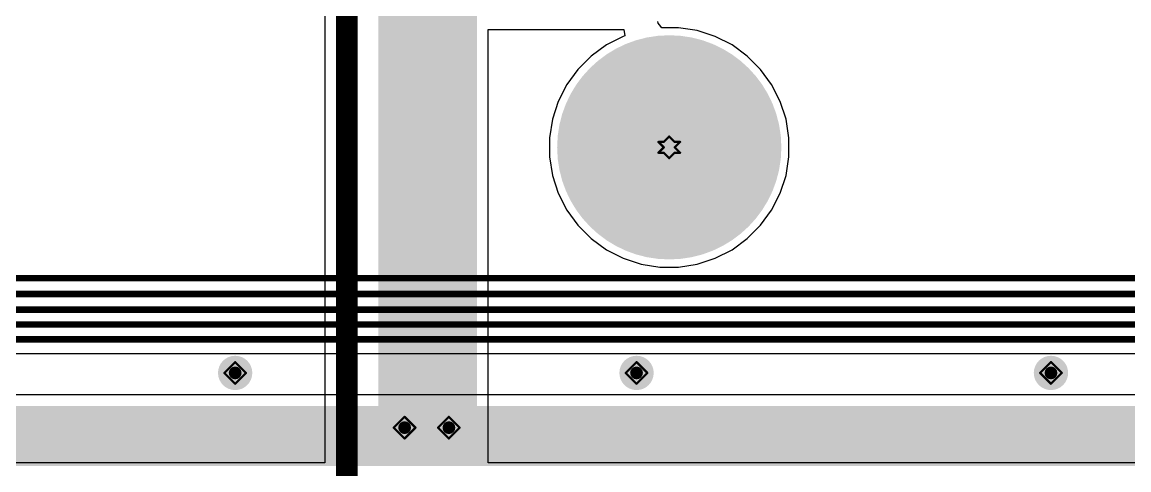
# Model space of a CAD drawing. Header units: inches. Extents: x -31 to 249, y -28 to 261.
# Drawn here: x 53.48 to 79.4, y 3.06 to 13.55 of the extents above; entities that cross this region are included whole.
import ezdxf

# ---------------------------------------------------------------- set-up
doc = ezdxf.new("R2010")
doc.units = ezdxf.units.IN
for name, color, linetype in [('Bottom Layer', 5, 'Continuous'), ('Bottom Solder', 6, 'Continuous'), ('Drill Drawing', 1, 'Continuous'), ('Multi-Layer', 9, 'Continuous'), ('Pad Holes', 156, 'Continuous'), ('Top Layer', 1, 'Continuous'), ('Top Solder', 216, 'Continuous'), ('Via Holes', 16, 'Continuous')]:
    doc.layers.add(name, color=color, linetype=linetype)

# ---------------------------------------------------------------- blocks, each defined once
blk = doc.blocks.new('1_1376430_8_40')
at = {"layer": 'Bottom Layer'}
h = blk.add_hatch(color=5, dxfattribs=at)
edge = h.paths.add_edge_path()
edge.add_arc((1.1, -8.225), 2.625, 0, 360)
at = {"layer": 'Bottom Solder'}
h = blk.add_hatch(color=6, dxfattribs=at)
edge = h.paths.add_edge_path()
edge.add_arc((1.1, -8.225), 2.625, 0, 360)
at = {"layer": 'Multi-Layer'}
h = blk.add_hatch(color=9, dxfattribs=at)
edge = h.paths.add_edge_path()
edge.add_arc((1.1, -8.225), 2.625, 0, 360)
at = {"layer": 'Pad Holes'}
h = blk.add_hatch(color=7, dxfattribs=at)
edge = h.paths.add_edge_path()
edge.add_arc((1.1, -8.225), 1.75, 0, 360)
at = {"layer": 'Top Layer'}
h = blk.add_hatch(color=1, dxfattribs=at)
edge = h.paths.add_edge_path()
edge.add_arc((1.1, -8.225), 2.625, 0, 360)
at = {"layer": 'Top Solder'}
h = blk.add_hatch(color=216, dxfattribs=at)
edge = h.paths.add_edge_path()
edge.add_arc((1.1, -8.225), 2.625, 0, 360)

msp = doc.modelspace()

# ---------------------------------------------------------------- hatches: boundary and pattern name
at = {"layer": 'Bottom Layer'}
h = msp.add_hatch(color=5, dxfattribs=at)
edge = h.paths.add_edge_path()
edge.add_arc((58.471, 5.334), 0.3, 0, 360)
h = msp.add_hatch(color=5, dxfattribs=at)
edge = h.paths.add_edge_path()
edge.add_arc((67.869, 5.334), 0.3, 0, 360)
h = msp.add_hatch(color=5, dxfattribs=at)
edge = h.paths.add_edge_path()
edge.add_arc((77.572, 5.334), 0.3, 0, 360)
msp.add_hatch(color=5, dxfattribs=at).paths.add_polyline_path([(2.592, 3.155), (125.73, 3.155), (125.73, 4.558), (2.592, 4.558)])
h = msp.add_hatch(color=5, dxfattribs=at)
edge = h.paths.add_edge_path()
edge.add_arc((62.439, 4.052), 0.3, 0, 360)
h = msp.add_hatch(color=5, dxfattribs=at)
edge = h.paths.add_edge_path()
edge.add_arc((63.475, 4.052), 0.3, 0, 360)
at = {"layer": 'Bottom Solder'}
h = msp.add_hatch(color=6, dxfattribs=at)
edge = h.paths.add_edge_path()
edge.add_arc((58.471, 5.334), 0.402, 0, 360)
h = msp.add_hatch(color=6, dxfattribs=at)
edge = h.paths.add_edge_path()
edge.add_arc((67.869, 5.334), 0.402, 0, 360)
h = msp.add_hatch(color=6, dxfattribs=at)
edge = h.paths.add_edge_path()
edge.add_arc((77.572, 5.334), 0.402, 0, 360)
h = msp.add_hatch(color=6, dxfattribs=at)
edge = h.paths.add_edge_path()
edge.add_arc((62.439, 4.052), 0.402, 0, 360)
h = msp.add_hatch(color=6, dxfattribs=at)
edge = h.paths.add_edge_path()
edge.add_arc((63.475, 4.052), 0.402, 0, 360)
at = {"layer": 'Top Layer'}
msp.add_hatch(color=1, dxfattribs=at).paths.add_polyline_path([(61.822, 3.231), (64.133, 3.231), (64.133, 14.654), (61.822, 14.654)])
h = msp.add_hatch(color=1, dxfattribs=at)
edge = h.paths.add_edge_path()
edge.add_arc((58.471, 5.334), 0.3, 0, 360)
h = msp.add_hatch(color=1, dxfattribs=at)
edge = h.paths.add_edge_path()
edge.add_arc((67.869, 5.334), 0.3, 0, 360)
h = msp.add_hatch(color=1, dxfattribs=at)
edge = h.paths.add_edge_path()
edge.add_arc((77.572, 5.334), 0.3, 0, 360)
h = msp.add_hatch(color=1, dxfattribs=at)
edge = h.paths.add_edge_path()
edge.add_arc((62.439, 4.052), 0.3, 0, 360)
h = msp.add_hatch(color=1, dxfattribs=at)
edge = h.paths.add_edge_path()
edge.add_arc((63.475, 4.052), 0.3, 0, 360)
at = {"layer": 'Top Solder'}
h = msp.add_hatch(color=216, dxfattribs=at)
edge = h.paths.add_edge_path()
edge.add_arc((58.471, 5.334), 0.402, 0, 360)
h = msp.add_hatch(color=216, dxfattribs=at)
edge = h.paths.add_edge_path()
edge.add_arc((67.869, 5.334), 0.402, 0, 360)
h = msp.add_hatch(color=216, dxfattribs=at)
edge = h.paths.add_edge_path()
edge.add_arc((77.572, 5.334), 0.402, 0, 360)
h = msp.add_hatch(color=216, dxfattribs=at)
edge = h.paths.add_edge_path()
edge.add_arc((62.439, 4.052), 0.402, 0, 360)
h = msp.add_hatch(color=216, dxfattribs=at)
edge = h.paths.add_edge_path()
edge.add_arc((63.475, 4.052), 0.402, 0, 360)
at = {"layer": 'Via Holes'}
h = msp.add_hatch(color=7, dxfattribs=at)
edge = h.paths.add_edge_path()
edge.add_arc((58.471, 5.334), 0.15, 0, 360)
h = msp.add_hatch(color=7, dxfattribs=at)
edge = h.paths.add_edge_path()
edge.add_arc((67.869, 5.334), 0.15, 0, 360)
h = msp.add_hatch(color=7, dxfattribs=at)
edge = h.paths.add_edge_path()
edge.add_arc((77.572, 5.334), 0.15, 0, 360)
h = msp.add_hatch(color=7, dxfattribs=at)
edge = h.paths.add_edge_path()
edge.add_arc((62.439, 4.052), 0.15, 0, 360)
h = msp.add_hatch(color=7, dxfattribs=at)
edge = h.paths.add_edge_path()
edge.add_arc((63.475, 4.052), 0.15, 0, 360)

# ---------------------------------------------------------------- linework, layer by layer
at = {"layer": 'Bottom Layer'}
for p, q in [((18.553, 5.785), (97.44, 5.785)), ((125.73, 4.817), (17.85, 4.817))]:
    msp.add_line(p, q, dxfattribs=at)
for points in [[(19.299, 7.553, 0.152, 0.152, 0), (83.854, 7.553, 0.152, 0.152, 0)], [(19.128, 7.182, 0.152, 0.152, 0), (95.624, 7.182, 0.152, 0.152, 0)], [(18.954, 6.816, 0.152, 0.152, 0), (96.339, 6.816, 0.152, 0.152, 0)], [(18.775, 6.469, 0.152, 0.152, 0), (96.908, 6.469, 0.152, 0.152, 0)], [(18.553, 6.122, 0.152, 0.152, 0), (97.44, 6.122, 0.152, 0.152, 0)]]:
    msp.add_lwpolyline(points, format="xyseb", dxfattribs=at)
at = {"layer": 'Drill Drawing'}
for points in [[(68.508, 10.744, 0.0508, 0.0508, 0), (68.635, 10.871, 0.0508, 0.0508, 0)], [(68.635, 10.871, 0.0508, 0.0508, 0), (68.762, 10.744, 0.0508, 0.0508, 0)], [(68.381, 10.744, 0.0508, 0.0508, 0), (68.508, 10.617, 0.0508, 0.0508, 0)], [(68.381, 10.744, 0.0508, 0.0508, 0), (68.508, 10.744, 0.0508, 0.0508, 0)], [(68.381, 10.49, 0.0508, 0.0508, 0), (68.508, 10.617, 0.0508, 0.0508, 0)], [(68.762, 10.744, 0.0508, 0.0508, 0), (68.889, 10.744, 0.0508, 0.0508, 0)], [(68.762, 10.617, 0.0508, 0.0508, 0), (68.889, 10.744, 0.0508, 0.0508, 0)], [(68.762, 10.617, 0.0508, 0.0508, 0), (68.889, 10.49, 0.0508, 0.0508, 0)], [(68.381, 10.49, 0.0508, 0.0508, 0), (68.508, 10.49, 0.0508, 0.0508, 0)], [(68.508, 10.49, 0.0508, 0.0508, 0), (68.635, 10.363, 0.0508, 0.0508, 0)], [(68.635, 10.363, 0.0508, 0.0508, 0), (68.762, 10.49, 0.0508, 0.0508, 0)], [(68.762, 10.49, 0.0508, 0.0508, 0), (68.889, 10.49, 0.0508, 0.0508, 0)], [(58.217, 5.334, 0.0508, 0.0508, 0), (58.471, 5.588, 0.0508, 0.0508, 0)], [(58.471, 5.588, 0.0508, 0.0508, 0), (58.725, 5.334, 0.0508, 0.0508, 0)], [(67.615, 5.334, 0.0508, 0.0508, 0), (67.869, 5.588, 0.0508, 0.0508, 0)], [(67.869, 5.588, 0.0508, 0.0508, 0), (68.123, 5.334, 0.0508, 0.0508, 0)], [(77.318, 5.334, 0.0508, 0.0508, 0), (77.572, 5.588, 0.0508, 0.0508, 0)], [(77.572, 5.588, 0.0508, 0.0508, 0), (77.826, 5.334, 0.0508, 0.0508, 0)], [(58.217, 5.334, 0.0508, 0.0508, 0), (58.471, 5.08, 0.0508, 0.0508, 0)], [(58.471, 5.08, 0.0508, 0.0508, 0), (58.725, 5.334, 0.0508, 0.0508, 0)], [(67.615, 5.334, 0.0508, 0.0508, 0), (67.869, 5.08, 0.0508, 0.0508, 0)], [(67.869, 5.08, 0.0508, 0.0508, 0), (68.123, 5.334, 0.0508, 0.0508, 0)], [(77.318, 5.334, 0.0508, 0.0508, 0), (77.572, 5.08, 0.0508, 0.0508, 0)], [(77.572, 5.08, 0.0508, 0.0508, 0), (77.826, 5.334, 0.0508, 0.0508, 0)], [(62.185, 4.052, 0.0508, 0.0508, 0), (62.439, 4.306, 0.0508, 0.0508, 0)], [(62.439, 4.306, 0.0508, 0.0508, 0), (62.693, 4.052, 0.0508, 0.0508, 0)], [(63.221, 4.052, 0.0508, 0.0508, 0), (63.475, 4.306, 0.0508, 0.0508, 0)], [(63.475, 4.306, 0.0508, 0.0508, 0), (63.729, 4.052, 0.0508, 0.0508, 0)], [(62.185, 4.052, 0.0508, 0.0508, 0), (62.439, 3.798, 0.0508, 0.0508, 0)], [(62.439, 3.798, 0.0508, 0.0508, 0), (62.693, 4.052, 0.0508, 0.0508, 0)], [(63.221, 4.052, 0.0508, 0.0508, 0), (63.475, 3.798, 0.0508, 0.0508, 0)], [(63.475, 3.798, 0.0508, 0.0508, 0), (63.729, 4.052, 0.0508, 0.0508, 0)]]:
    msp.add_lwpolyline(points, format="xyseb", dxfattribs=at)
for points in [[(68.622, 10.871, 0.0254, 0.0254, 1), (68.648, 10.871, 0.0254, 0.0254, 1)], [(68.622, 10.871, 0.0254, 0.0254, 1), (68.648, 10.871, 0.0254, 0.0254, 1)], [(68.368, 10.744, 0.0254, 0.0254, 1), (68.394, 10.744, 0.0254, 0.0254, 1)], [(68.368, 10.744, 0.0254, 0.0254, 1), (68.394, 10.744, 0.0254, 0.0254, 1)], [(68.495, 10.744, 0.0254, 0.0254, 1), (68.521, 10.744, 0.0254, 0.0254, 1)], [(68.495, 10.744, 0.0254, 0.0254, 1), (68.521, 10.744, 0.0254, 0.0254, 1)], [(68.495, 10.617, 0.0254, 0.0254, 1), (68.521, 10.617, 0.0254, 0.0254, 1)], [(68.495, 10.617, 0.0254, 0.0254, 1), (68.521, 10.617, 0.0254, 0.0254, 1)], [(68.749, 10.744, 0.0254, 0.0254, 1), (68.775, 10.744, 0.0254, 0.0254, 1)], [(68.749, 10.744, 0.0254, 0.0254, 1), (68.775, 10.744, 0.0254, 0.0254, 1)], [(68.749, 10.617, 0.0254, 0.0254, 1), (68.775, 10.617, 0.0254, 0.0254, 1)], [(68.749, 10.617, 0.0254, 0.0254, 1), (68.775, 10.617, 0.0254, 0.0254, 1)], [(68.876, 10.744, 0.0254, 0.0254, 1), (68.902, 10.744, 0.0254, 0.0254, 1)], [(68.876, 10.744, 0.0254, 0.0254, 1), (68.902, 10.744, 0.0254, 0.0254, 1)], [(68.368, 10.49, 0.0254, 0.0254, 1), (68.394, 10.49, 0.0254, 0.0254, 1)], [(68.368, 10.49, 0.0254, 0.0254, 1), (68.394, 10.49, 0.0254, 0.0254, 1)], [(68.495, 10.49, 0.0254, 0.0254, 1), (68.521, 10.49, 0.0254, 0.0254, 1)], [(68.495, 10.49, 0.0254, 0.0254, 1), (68.521, 10.49, 0.0254, 0.0254, 1)], [(68.622, 10.363, 0.0254, 0.0254, 1), (68.648, 10.363, 0.0254, 0.0254, 1)], [(68.622, 10.363, 0.0254, 0.0254, 1), (68.648, 10.363, 0.0254, 0.0254, 1)], [(68.749, 10.49, 0.0254, 0.0254, 1), (68.775, 10.49, 0.0254, 0.0254, 1)], [(68.749, 10.49, 0.0254, 0.0254, 1), (68.775, 10.49, 0.0254, 0.0254, 1)], [(68.876, 10.49, 0.0254, 0.0254, 1), (68.902, 10.49, 0.0254, 0.0254, 1)], [(68.876, 10.49, 0.0254, 0.0254, 1), (68.902, 10.49, 0.0254, 0.0254, 1)], [(58.458, 5.588, 0.0254, 0.0254, 1), (58.483, 5.588, 0.0254, 0.0254, 1)], [(58.458, 5.588, 0.0254, 0.0254, 1), (58.483, 5.588, 0.0254, 0.0254, 1)], [(67.856, 5.588, 0.0254, 0.0254, 1), (67.881, 5.588, 0.0254, 0.0254, 1)], [(67.856, 5.588, 0.0254, 0.0254, 1), (67.881, 5.588, 0.0254, 0.0254, 1)], [(77.559, 5.588, 0.0254, 0.0254, 1), (77.584, 5.588, 0.0254, 0.0254, 1)], [(77.559, 5.588, 0.0254, 0.0254, 1), (77.584, 5.588, 0.0254, 0.0254, 1)], [(58.204, 5.334, 0.0254, 0.0254, 1), (58.229, 5.334, 0.0254, 0.0254, 1)], [(58.204, 5.334, 0.0254, 0.0254, 1), (58.229, 5.334, 0.0254, 0.0254, 1)], [(58.712, 5.334, 0.0254, 0.0254, 1), (58.737, 5.334, 0.0254, 0.0254, 1)], [(58.712, 5.334, 0.0254, 0.0254, 1), (58.737, 5.334, 0.0254, 0.0254, 1)], [(67.602, 5.334, 0.0254, 0.0254, 1), (67.627, 5.334, 0.0254, 0.0254, 1)], [(67.602, 5.334, 0.0254, 0.0254, 1), (67.627, 5.334, 0.0254, 0.0254, 1)], [(68.11, 5.334, 0.0254, 0.0254, 1), (68.135, 5.334, 0.0254, 0.0254, 1)], [(68.11, 5.334, 0.0254, 0.0254, 1), (68.135, 5.334, 0.0254, 0.0254, 1)], [(77.305, 5.334, 0.0254, 0.0254, 1), (77.33, 5.334, 0.0254, 0.0254, 1)], [(77.305, 5.334, 0.0254, 0.0254, 1), (77.33, 5.334, 0.0254, 0.0254, 1)], [(77.813, 5.334, 0.0254, 0.0254, 1), (77.838, 5.334, 0.0254, 0.0254, 1)], [(77.813, 5.334, 0.0254, 0.0254, 1), (77.838, 5.334, 0.0254, 0.0254, 1)], [(58.458, 5.08, 0.0254, 0.0254, 1), (58.483, 5.08, 0.0254, 0.0254, 1)], [(58.458, 5.08, 0.0254, 0.0254, 1), (58.483, 5.08, 0.0254, 0.0254, 1)], [(67.856, 5.08, 0.0254, 0.0254, 1), (67.881, 5.08, 0.0254, 0.0254, 1)], [(67.856, 5.08, 0.0254, 0.0254, 1), (67.881, 5.08, 0.0254, 0.0254, 1)], [(77.559, 5.08, 0.0254, 0.0254, 1), (77.584, 5.08, 0.0254, 0.0254, 1)], [(77.559, 5.08, 0.0254, 0.0254, 1), (77.584, 5.08, 0.0254, 0.0254, 1)], [(62.426, 4.306, 0.0254, 0.0254, 1), (62.451, 4.306, 0.0254, 0.0254, 1)], [(62.426, 4.306, 0.0254, 0.0254, 1), (62.451, 4.306, 0.0254, 0.0254, 1)], [(63.462, 4.306, 0.0254, 0.0254, 1), (63.487, 4.306, 0.0254, 0.0254, 1)], [(63.462, 4.306, 0.0254, 0.0254, 1), (63.487, 4.306, 0.0254, 0.0254, 1)], [(62.172, 4.052, 0.0254, 0.0254, 1), (62.197, 4.052, 0.0254, 0.0254, 1)], [(62.172, 4.052, 0.0254, 0.0254, 1), (62.197, 4.052, 0.0254, 0.0254, 1)], [(62.68, 4.052, 0.0254, 0.0254, 1), (62.705, 4.052, 0.0254, 0.0254, 1)], [(62.68, 4.052, 0.0254, 0.0254, 1), (62.705, 4.052, 0.0254, 0.0254, 1)], [(63.208, 4.052, 0.0254, 0.0254, 1), (63.233, 4.052, 0.0254, 0.0254, 1)], [(63.208, 4.052, 0.0254, 0.0254, 1), (63.233, 4.052, 0.0254, 0.0254, 1)], [(63.716, 4.052, 0.0254, 0.0254, 1), (63.741, 4.052, 0.0254, 0.0254, 1)], [(63.716, 4.052, 0.0254, 0.0254, 1), (63.741, 4.052, 0.0254, 0.0254, 1)], [(62.426, 3.798, 0.0254, 0.0254, 1), (62.451, 3.798, 0.0254, 0.0254, 1)], [(62.426, 3.798, 0.0254, 0.0254, 1), (62.451, 3.798, 0.0254, 0.0254, 1)], [(63.462, 3.798, 0.0254, 0.0254, 1), (63.487, 3.798, 0.0254, 0.0254, 1)], [(63.462, 3.798, 0.0254, 0.0254, 1), (63.487, 3.798, 0.0254, 0.0254, 1)]]:
    msp.add_lwpolyline(points, format="xyseb", close=True, dxfattribs=at)
at = {"layer": 'Top Layer'}
for p, q in [((60.567, 15.006), (60.567, 3.231)), ((68.379, 13.526), (68.366, 13.566)), ((68.406, 13.486), (68.379, 13.526)), ((68.464, 13.419), (68.406, 13.486)), ((64.392, 3.231), (64.392, 13.378)), ((64.392, 13.378), (67.57, 13.378)), ((67.594, 13.226), (67.559, 13.214)), ((67.57, 13.378), (67.594, 13.226)), ((68.855, 13.419), (68.464, 13.419)), ((69.291, 13.35), (68.855, 13.419)), ((69.711, 13.214), (69.291, 13.35)), ((67.166, 13.014), (66.809, 12.754)), ((67.559, 13.214), (67.166, 13.014)), ((70.104, 13.014), (69.711, 13.214)), ((70.461, 12.754), (70.104, 13.014)), ((66.809, 12.754), (66.497, 12.443)), ((70.773, 12.443), (70.461, 12.754)), ((66.497, 12.443), (66.238, 12.086)), ((71.032, 12.086), (70.773, 12.443)), ((66.238, 12.086), (66.037, 11.693)), ((71.232, 11.693), (71.032, 12.086)), ((66.037, 11.693), (65.901, 11.273)), ((71.369, 11.273), (71.232, 11.693)), ((65.901, 11.273), (65.832, 10.837)), ((71.438, 10.837), (71.369, 11.273)), ((65.832, 10.837), (65.832, 10.396)), ((71.438, 10.396), (71.438, 10.837)), ((65.832, 10.396), (65.901, 9.96)), ((71.369, 9.96), (71.438, 10.396)), ((65.901, 9.96), (66.037, 9.541)), ((71.232, 9.541), (71.369, 9.96)), ((66.037, 9.541), (66.238, 9.148)), ((71.032, 9.148), (71.232, 9.541)), ((66.238, 9.148), (66.497, 8.791)), ((70.773, 8.791), (71.032, 9.148)), ((66.497, 8.791), (66.809, 8.479)), ((70.461, 8.479), (70.773, 8.791)), ((66.809, 8.479), (67.166, 8.219)), ((70.104, 8.219), (70.461, 8.479)), ((67.166, 8.219), (67.559, 8.019)), ((69.711, 8.019), (70.104, 8.219)), ((67.559, 8.019), (67.978, 7.883)), ((67.978, 7.883), (68.414, 7.814)), ((68.414, 7.814), (68.855, 7.814)), ((68.855, 7.814), (69.291, 7.883)), ((69.291, 7.883), (69.711, 8.019)), ((60.567, 3.231), (36.962, 3.231)), ((81.148, 3.231), (64.392, 3.231))]:
    msp.add_line(p, q, dxfattribs=at)
msp.add_lwpolyline([(61.085, 2.159, 0.508, 0.508, 0), (61.085, 16.067, 0.508, 0.508, 0)], format="xyseb", dxfattribs=at)

# ---------------------------------------------------------------- block references
msp.add_blockref('1_1376430_8_40', (67.535, 18.842))

doc.saveas('drawing.dxf')
